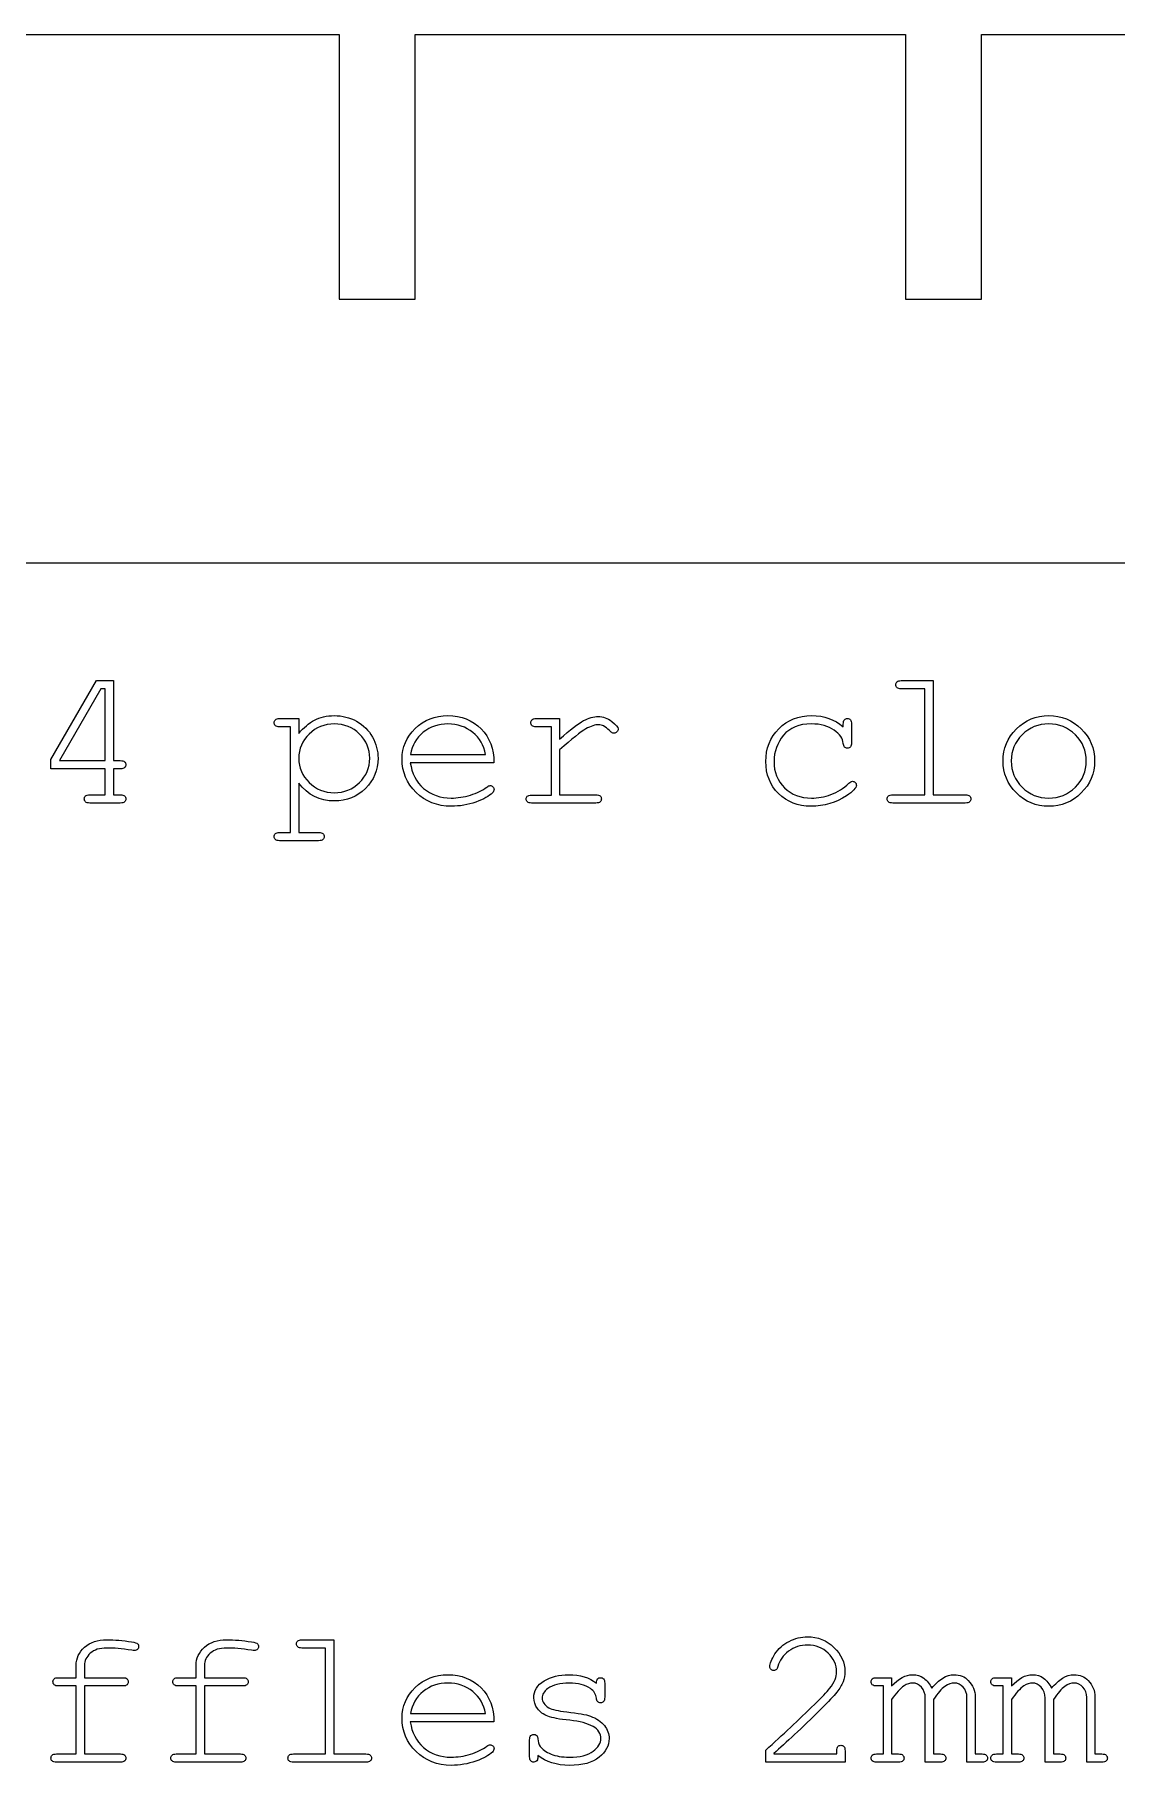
# Model space of a CAD drawing. Extents: x -1 to 217, y 141 to 272.
# Drawn here: x 53.97 to 82.63, y 142.28 to 188.12 of the extents above; entities that cross this region are included whole.
import ezdxf

# ---------------------------------------------------------------- set-up
doc = ezdxf.new("R2010")
doc.units = 0
doc.layers.add('Layer_1', color=7, linetype='CONTINUOUS')

msp = doc.modelspace()

# ---------------------------------------------------------------- linework, layer by layer
at = {"layer": 'Layer_1', "color": 1}
for p, q in [((49.056431, 188.116158), (62.045144, 188.116158)), ((62.045144, 188.116158), (62.045144, 181.110513)), ((64.056438, 181.110513), (64.056438, 188.116158)), ((64.056438, 188.116158), (77.045151, 188.116158)), ((77.045151, 188.116158), (77.045151, 181.110513)), ((79.056442, 181.110513), (79.056442, 188.116158)), ((79.056442, 188.116158), (92.045155, 188.116158)), ((62.045144, 181.110513), (63.050773, 181.110513)), ((63.050773, 181.110513), (64.056438, 181.110513)), ((77.045151, 181.110513), (78.050779, 181.110513)), ((78.050779, 181.110513), (79.056442, 181.110513)), ((213.050792, 174.116157), (3.050788, 174.116157))]:
    msp.add_line(p, q, dxfattribs=at)
at = {"layer": 'Layer_1', "color": 7}
for p, q in [((54.403725, 168.92371), (55.610369, 171.008854)), ((55.610369, 171.008854), (56.062539, 171.008854)), ((56.062539, 171.008854), (56.062539, 168.89012)), ((76.93102, 171.008854), (77.773358, 171.008854)), ((77.773358, 171.008854), (77.773358, 167.983198)), ((55.729227, 170.789229), (54.6311, 168.89012)), ((55.842913, 170.789229), (55.729227, 170.789229)), ((55.842913, 168.89012), (55.842913, 170.789229)), ((77.556319, 170.789229), (76.931034, 170.789229)), ((77.556319, 167.983198), (77.556319, 170.789229)), ((60.461755, 170.003747), (60.970768, 170.003747)), ((60.753725, 169.784122), (60.461755, 169.784122)), ((60.753725, 166.985843), (60.753725, 169.784122)), ((60.970768, 170.003747), (60.970768, 169.608422)), ((67.661819, 169.784122), (67.261328, 169.784122)), ((67.261349, 170.003747), (67.878873, 170.003747)), ((67.661819, 167.975447), (67.661819, 169.784122)), ((67.878873, 170.003747), (67.878873, 169.455977)), ((75.394175, 169.784122), (75.394175, 169.856469)), ((75.394182, 169.784122), (75.394175, 169.784122)), ((75.613808, 169.856469), (75.613808, 169.365543)), ((67.87889, 169.171756), (67.87889, 167.983199)), ((54.403725, 168.673079), (54.403725, 168.92371)), ((54.6311, 168.89012), (55.842913, 168.89012)), ((56.062539, 168.89012), (56.243408, 168.89012)), ((62.851789, 168.952132), (62.851789, 168.952132)), ((66.137893, 168.833276), (63.926142, 168.833276)), ((63.928725, 169.052901), (65.918268, 169.052901)), ((66.137897, 168.833276), (66.137893, 168.833276)), ((81.832024, 168.879785), (81.832024, 168.879785)), ((82.051649, 168.879785), (82.051649, 168.879785)), ((55.842913, 168.673079), (54.403725, 168.673079)), ((55.842913, 167.983198), (55.842913, 168.673079)), ((56.243408, 168.673079), (56.062539, 168.673079)), ((56.062539, 168.673079), (56.062539, 167.983198)), ((60.970768, 168.293257), (60.970768, 166.985843)), ((55.437254, 167.983198), (55.842913, 167.983198)), ((56.243408, 167.766157), (55.437254, 167.766157)), ((56.062539, 167.983198), (56.243408, 167.983198)), ((67.137306, 167.975447), (67.661819, 167.975447)), ((68.840055, 167.766157), (67.137316, 167.766157)), ((67.87889, 167.983199), (68.840072, 167.983199)), ((76.703658, 167.983198), (77.556319, 167.983198)), ((78.626018, 167.766157), (76.703658, 167.766157)), ((77.773358, 167.983198), (78.626018, 167.983198)), ((60.461755, 166.985843), (60.753725, 166.985843)), ((60.970768, 166.985843), (61.497867, 166.985843)), ((61.497867, 166.768802), (60.461755, 166.768802)), ((61.05602, 145.608854), (61.898358, 145.608854)), ((61.681319, 145.389229), (61.056034, 145.389229)), ((61.681319, 142.583198), (61.681319, 145.389229)), ((61.898358, 145.608854), (61.898358, 142.583198)), ((55.075519, 144.603747), (55.075519, 144.931893)), ((55.295141, 144.931893), (55.295141, 144.603747)), ((58.250519, 144.603747), (58.250519, 144.931893)), ((58.470141, 144.931893), (58.470141, 144.603747)), ((54.605263, 144.603747), (55.075519, 144.603747)), ((55.075519, 144.384122), (54.605263, 144.384122)), ((55.075519, 142.583198), (55.075519, 144.384122)), ((55.295141, 144.603747), (56.310584, 144.603747)), ((55.295145, 144.384122), (55.295145, 142.583198)), ((56.310584, 144.384122), (55.295145, 144.384122)), ((57.780263, 144.603747), (58.250519, 144.603747)), ((58.250519, 144.384122), (57.780263, 144.384122)), ((58.250519, 142.583198), (58.250519, 144.384122)), ((58.470141, 144.603747), (59.485584, 144.603747)), ((58.470145, 144.384122), (58.470145, 142.583198)), ((59.485584, 144.384122), (58.470145, 144.384122)), ((68.855524, 144.461637), (68.855556, 144.461637)), ((69.075188, 144.456469), (69.075188, 144.084399)), ((76.27474, 144.603747), (76.675235, 144.603747)), ((76.458192, 144.384122), (76.27474, 144.384122)), ((76.458192, 142.583198), (76.458192, 144.384122)), ((76.675235, 144.603747), (76.675235, 144.384122)), ((79.44974, 144.603747), (79.850235, 144.603747)), ((79.633192, 144.384122), (79.44974, 144.384122)), ((79.633192, 142.583198), (79.633192, 144.384122)), ((79.850235, 144.603747), (79.850235, 144.384122)), ((76.675235, 144.022387), (76.675235, 142.583198)), ((77.566651, 142.366157), (77.566651, 144.063728)), ((77.786277, 144.022387), (77.786277, 142.583198)), ((78.669946, 142.366157), (78.669946, 144.079231)), ((78.886986, 144.099902), (78.886986, 142.583198)), ((79.850235, 144.022387), (79.850235, 142.583198)), ((80.741651, 142.366157), (80.741651, 144.063728)), ((80.961277, 144.022387), (80.961277, 142.583198)), ((81.844946, 142.366157), (81.844946, 144.079231)), ((82.061986, 144.099902), (82.061986, 142.583198)), ((63.928725, 143.652901), (65.918268, 143.652901)), ((66.137893, 143.433276), (63.926142, 143.433276)), ((66.137897, 143.433276), (66.137893, 143.433276)), ((54.551002, 142.583198), (55.075519, 142.583198)), ((55.295145, 142.583198), (56.248572, 142.583198)), ((57.726002, 142.583198), (58.250519, 142.583198)), ((58.470145, 142.583198), (59.423572, 142.583198)), ((60.828658, 142.583198), (61.681319, 142.583198)), ((61.898358, 142.583198), (62.751018, 142.583198)), ((67.085634, 142.510851), (67.085634, 142.957853)), ((73.342628, 142.366157), (73.342628, 142.686551)), ((73.554513, 142.598702), (73.554496, 142.583198)), ((73.554496, 142.583198), (75.22106, 142.583198)), ((75.22106, 142.583198), (75.22106, 142.668465)), ((75.440693, 142.668465), (75.440693, 142.366157)), ((76.27474, 142.583198), (76.458192, 142.583198)), ((76.675235, 142.583198), (76.858686, 142.583198)), ((77.786277, 142.583198), (77.967146, 142.583198)), ((78.886986, 142.583198), (79.070437, 142.583198)), ((79.44974, 142.583198), (79.633192, 142.583198)), ((79.850235, 142.583198), (80.033686, 142.583198)), ((80.961277, 142.583198), (81.142146, 142.583198)), ((82.061986, 142.583198), (82.245437, 142.583198)), ((56.248572, 142.366157), (54.551002, 142.366157)), ((59.423572, 142.366157), (57.726002, 142.366157)), ((62.751018, 142.366157), (60.828658, 142.366157)), ((75.440693, 142.366157), (73.342628, 142.366157)), ((76.858686, 142.366157), (76.27474, 142.366157)), ((77.967146, 142.366157), (77.566651, 142.366157)), ((79.070437, 142.366157), (78.669946, 142.366157)), ((80.033686, 142.366157), (79.44974, 142.366157)), ((81.142146, 142.366157), (80.741651, 142.366157)), ((82.245437, 142.366157), (81.844946, 142.366157))]:
    msp.add_line(p, q, dxfattribs=at)
for points in [[(76.783746, 170.900333), (76.783742, 170.931336), (76.794929, 170.957174), (76.81733, 170.977848)], [(76.81733, 170.977848), (76.839732, 170.998515), (76.87762, 171.00885), (76.93102, 171.008854)], [(76.818635, 170.820235), (76.795387, 170.840902), (76.783746, 170.867602), (76.783746, 170.900333)], [(76.931034, 170.789229), (76.879356, 170.789226), (76.841891, 170.799561), (76.818635, 170.820235)], [(61.386763, 169.962406), (61.534898, 170.041641), (61.709738, 170.081259), (61.911277, 170.081262)], [(61.911277, 170.081262), (62.124873, 170.081259), (62.322104, 170.031305), (62.502973, 169.9314)], [(64.056628, 169.742781), (64.290033, 169.968432), (64.578989, 170.081259), (64.923502, 170.081262)], [(64.923502, 170.081262), (65.278343, 170.081259), (65.570316, 169.965418), (65.799417, 169.733738)], [(68.513199, 169.948195), (68.653587, 170.021401), (68.783208, 170.058005), (68.902066, 170.058007)], [(68.902066, 170.058007), (69.031253, 170.058005), (69.151402, 170.014511), (69.262509, 169.927524)], [(73.687567, 169.735029), (73.917529, 169.965849), (74.207346, 170.081259), (74.557023, 170.081262)], [(74.557023, 170.081262), (74.889474, 170.081259), (75.168528, 169.982213), (75.394182, 169.784122)], [(79.979426, 169.72857), (80.215413, 169.963696), (80.502218, 170.081259), (80.839836, 170.081262)], [(80.839836, 170.081262), (81.174009, 170.081259), (81.459522, 169.964126), (81.696374, 169.729862)], [(60.317063, 169.895227), (60.317063, 169.92623), (60.328246, 169.952069), (60.350648, 169.972741)], [(60.350648, 169.815128), (60.328246, 169.835797), (60.317063, 169.862496), (60.317063, 169.895227)], [(60.350648, 169.972741), (60.373049, 169.993409), (60.410077, 170.003745), (60.461755, 170.003747)], [(60.461755, 169.784122), (60.410077, 169.78412), (60.373042, 169.794455), (60.350648, 169.815128)], [(60.970768, 169.608422), (61.099958, 169.765172), (61.238621, 169.883167), (61.386763, 169.962406)], [(61.24465, 169.592919), (61.062059, 169.413773), (60.970768, 169.200177), (60.970768, 168.952132)], [(61.913863, 169.861637), (61.650309, 169.861635), (61.427241, 169.772062), (61.24465, 169.592919)], [(62.579194, 169.594211), (62.397464, 169.772493), (62.175687, 169.861635), (61.913863, 169.861637)], [(62.502973, 169.9314), (62.683839, 169.83149), (62.823796, 169.692395), (62.922842, 169.514113)], [(62.851789, 168.952132), (62.851786, 169.2019), (62.760921, 169.415926), (62.579194, 169.594211)], [(63.70652, 168.931461), (63.70652, 169.246686), (63.823223, 169.517125), (64.056628, 169.742781)], [(64.26979, 169.639428), (64.087199, 169.491287), (63.97351, 169.295778), (63.928725, 169.052901)], [(64.923498, 169.861637), (64.670281, 169.861635), (64.452377, 169.787565), (64.26979, 169.639428)], [(65.578497, 169.636844), (65.395042, 169.786704), (65.176711, 169.861635), (64.923498, 169.861637)], [(65.918268, 169.052901), (65.875201, 169.292333), (65.761945, 169.486981), (65.578497, 169.636844)], [(65.799417, 169.733738), (66.028511, 169.502053), (66.14134, 169.2019), (66.137897, 168.833276)], [(67.11664, 169.895227), (67.11664, 169.92623), (67.1274, 169.952068), (67.148954, 169.972741)], [(67.150224, 169.815128), (67.127823, 169.835797), (67.11664, 169.862496), (67.11664, 169.895227)], [(67.148954, 169.972741), (67.170474, 169.993409), (67.207949, 170.003745), (67.261349, 170.003747)], [(67.261328, 169.784122), (67.20965, 169.78412), (67.172615, 169.794455), (67.150224, 169.815128)], [(67.878873, 169.455977), (68.16137, 169.710912), (68.372811, 169.874984), (68.513199, 169.948195)], [(68.572645, 169.727278), (68.439147, 169.651484), (68.207894, 169.46631), (67.87889, 169.171756)], [(68.915002, 169.840966), (68.82026, 169.840964), (68.70614, 169.803068), (68.572645, 169.727278)], [(69.046779, 169.807377), (69.00199, 169.829768), (68.958062, 169.840964), (68.915002, 169.840966)], [(69.204389, 169.683353), (69.1441, 169.74364), (69.09156, 169.784981), (69.046779, 169.807377)], [(69.271569, 169.625217), (69.259504, 169.631244), (69.237102, 169.650623), (69.204389, 169.683353)], [(69.262509, 169.927524), (69.37361, 169.840534), (69.429162, 169.774646), (69.429165, 169.729862)], [(69.315493, 169.616174), (69.298278, 169.616172), (69.283637, 169.619186), (69.271569, 169.625217)], [(69.396886, 169.648472), (69.375367, 169.626938), (69.34822, 169.616172), (69.315493, 169.616174)], [(69.429165, 169.729862), (69.429162, 169.697132), (69.418405, 169.670001), (69.396886, 169.648472)], [(73.342628, 168.864282), (73.342628, 169.213957), (73.457609, 169.504206), (73.687567, 169.735029)], [(74.544115, 169.861637), (74.221997, 169.861635), (73.977395, 169.760866), (73.810309, 169.55933)], [(75.152607, 169.696272), (75.001879, 169.806513), (74.79905, 169.861635), (74.544115, 169.861637)], [(75.394193, 169.347456), (75.383857, 169.469756), (75.303328, 169.586027), (75.152607, 169.696272)], [(75.394175, 169.856469), (75.394172, 169.909866), (75.404512, 169.947762), (75.425184, 169.970157)], [(75.425184, 169.970157), (75.445857, 169.992548), (75.471691, 170.003745), (75.5027, 170.003747)], [(75.5027, 170.003747), (75.535438, 170.003745), (75.562126, 169.992548), (75.582798, 169.970157)], [(75.582798, 169.970157), (75.603471, 169.947762), (75.613808, 169.909866), (75.613808, 169.856469)], [(79.625441, 168.879785), (79.625441, 169.210512), (79.743435, 169.49344), (79.979426, 169.72857)], [(80.837254, 169.861637), (80.561647, 169.861635), (80.326947, 169.765603), (80.133163, 169.573541)], [(81.541346, 169.574833), (81.347558, 169.766033), (81.112862, 169.861635), (80.837254, 169.861637)], [(81.696374, 169.729862), (81.933222, 169.495594), (82.051649, 169.212235), (82.051649, 168.879785)], [(62.922842, 169.514113), (63.021888, 169.335828), (63.071411, 169.148501), (63.071415, 168.952132)], [(73.810309, 169.55933), (73.643223, 169.35779), (73.559678, 169.126969), (73.559681, 168.866866)], [(75.429083, 169.247979), (75.409257, 169.267787), (75.39765, 169.300946), (75.394193, 169.347456)], [(75.502721, 169.218265), (75.473441, 169.218264), (75.448888, 169.228168), (75.429083, 169.247979)], [(75.581528, 169.251855), (75.561702, 169.22946), (75.535445, 169.218264), (75.502721, 169.218265)], [(75.613808, 169.365543), (75.612044, 169.312143), (75.601319, 169.274247), (75.581528, 169.251855)], [(80.133163, 169.573541), (79.939375, 169.381475), (79.842481, 169.150223), (79.842484, 168.879785)], [(81.832024, 168.879785), (81.832024, 169.151946), (81.73513, 169.383628), (81.541346, 169.574833)], [(56.243408, 168.89012), (56.296804, 168.890119), (56.3347, 168.880214), (56.357094, 168.860406)], [(56.357094, 168.704085), (56.334693, 168.683413), (56.296804, 168.673078), (56.243408, 168.673079)], [(56.357094, 168.860406), (56.379495, 168.840596), (56.390678, 168.814327), (56.390678, 168.781599)], [(56.390678, 168.781599), (56.390675, 168.750593), (56.37946, 168.724754), (56.357094, 168.704085)], [(60.970768, 168.952132), (60.970768, 168.702361), (61.062059, 168.487904), (61.24465, 168.30876)], [(62.577903, 168.307468), (62.76049, 168.485751), (62.851786, 168.700639), (62.851789, 168.952132)], [(63.071415, 168.952132), (63.071411, 168.64035), (62.959877, 168.373786), (62.736808, 168.152439)], [(64.079883, 168.046502), (63.830973, 168.290242), (63.70652, 168.585228), (63.70652, 168.931461)], [(63.926142, 168.833276), (63.964038, 168.5525), (64.081601, 168.326416), (64.278832, 168.155023)], [(73.679816, 168.015496), (73.455023, 168.238566), (73.342628, 168.521494), (73.342628, 168.864282)], [(73.559681, 168.866866), (73.559678, 168.586089), (73.651834, 168.354407), (73.83615, 168.171818)], [(79.979426, 168.033583), (79.743435, 168.26871), (79.625441, 168.550777), (79.625441, 168.879785)], [(79.842484, 168.879785), (79.842481, 168.611066), (79.939375, 168.380245), (80.133163, 168.18732)], [(81.541346, 168.186028), (81.73513, 168.378092), (81.832024, 168.609344), (81.832024, 168.879785)], [(82.051649, 168.879785), (82.051649, 168.549055), (81.933222, 168.266557), (81.696374, 168.032291)], [(61.913863, 167.820418), (61.526287, 167.820418), (61.211923, 167.978031), (60.970768, 168.293257)], [(61.24465, 168.30876), (61.427241, 168.129615), (61.650309, 168.040042), (61.913863, 168.040043)], [(61.913863, 168.040043), (62.173966, 168.040042), (62.395313, 168.129184), (62.577903, 168.307468)], [(65.954442, 168.189904), (65.987179, 168.215742), (66.015589, 168.228661), (66.039708, 168.228662)], [(66.039708, 168.228662), (66.06726, 168.228661), (66.091383, 168.217895), (66.112056, 168.196364)], [(75.067341, 167.99095), (75.242177, 168.052962), (75.400218, 168.152869), (75.541471, 168.290673)], [(75.740416, 168.238997), (75.740413, 168.164927), (75.653425, 168.071048), (75.479449, 167.95736)], [(75.541471, 168.290673), (75.577641, 168.325124), (75.609507, 168.342349), (75.637073, 168.34235)], [(75.637073, 168.34235), (75.666354, 168.342349), (75.6909, 168.332445), (75.710712, 168.312636)], [(75.710712, 168.312636), (75.730503, 168.292826), (75.740416, 168.26828), (75.740416, 168.238997)], [(55.28998, 167.874678), (55.28998, 167.907406), (55.301163, 167.933675), (55.323564, 167.953485)], [(55.323564, 167.797163), (55.301163, 167.817834), (55.28998, 167.843672), (55.28998, 167.874678)], [(55.323564, 167.953485), (55.345966, 167.973294), (55.383854, 167.983198), (55.437254, 167.983198)], [(55.437254, 167.766157), (55.383854, 167.766157), (55.345959, 167.776493), (55.323564, 167.797163)], [(56.243408, 167.983198), (56.296804, 167.983198), (56.3347, 167.973293), (56.357094, 167.953484)], [(56.357094, 167.797163), (56.3347, 167.776493), (56.296804, 167.766157), (56.243408, 167.766157)], [(56.357094, 167.953484), (56.379495, 167.933675), (56.390678, 167.907406), (56.390678, 167.874678)], [(56.390678, 167.874678), (56.390675, 167.843672), (56.37946, 167.817834), (56.357094, 167.797163)], [(62.736808, 168.152439), (62.513736, 167.931091), (62.23942, 167.820418), (61.913863, 167.820418)], [(65.01135, 167.680891), (64.639279, 167.680891), (64.328789, 167.802762), (64.079883, 168.046502)], [(64.278832, 168.155023), (64.476063, 167.983629), (64.720234, 167.897932), (65.011347, 167.897932)], [(65.011347, 167.897932), (65.173265, 167.897932), (65.342937, 167.924632), (65.520359, 167.978031)], [(65.661181, 167.793288), (65.450167, 167.718357), (65.233558, 167.680891), (65.01135, 167.680891)], [(65.520359, 167.978031), (65.697778, 168.03143), (65.842474, 168.102054), (65.954442, 168.189904)], [(66.101723, 168.034875), (66.019039, 167.948747), (65.872192, 167.868218), (65.661181, 167.793288)], [(66.143065, 168.120141), (66.143061, 168.090857), (66.129271, 168.062435), (66.101723, 168.034875)], [(66.112056, 168.196364), (66.132728, 168.174832), (66.143065, 168.149424), (66.143065, 168.120141)], [(66.992628, 167.872094), (66.992628, 167.901377), (67.003388, 167.925924), (67.024907, 167.945733)], [(67.026212, 167.795871), (67.003811, 167.815681), (66.992628, 167.841088), (66.992628, 167.872094)], [(67.024907, 167.945733), (67.046426, 167.965542), (67.083906, 167.975447), (67.137306, 167.975447)], [(67.137316, 167.766157), (67.085638, 167.766157), (67.048603, 167.776062), (67.026212, 167.795871)], [(68.953758, 167.797163), (68.931346, 167.776493), (68.893451, 167.766157), (68.840055, 167.766157)], [(68.840072, 167.983199), (68.893469, 167.983198), (68.931364, 167.973294), (68.953758, 167.953485)], [(68.953758, 167.953485), (68.97616, 167.933675), (68.987343, 167.907406), (68.987343, 167.874678)], [(68.987343, 167.874678), (68.987339, 167.843672), (68.976124, 167.817834), (68.953758, 167.797163)], [(74.541522, 167.680891), (74.191842, 167.680891), (73.90461, 167.792426), (73.679816, 168.015496)], [(73.83615, 168.171818), (74.020459, 167.989227), (74.259032, 167.897932), (74.551869, 167.897932)], [(75.479449, 167.95736), (75.198673, 167.773048), (74.886031, 167.680891), (74.541522, 167.680891)], [(74.551869, 167.897932), (74.720677, 167.897932), (74.892501, 167.928938), (75.067341, 167.99095)], [(76.558966, 167.874678), (76.558966, 167.907406), (76.570149, 167.933675), (76.592551, 167.953485)], [(76.592551, 167.797163), (76.570149, 167.817834), (76.558966, 167.843672), (76.558966, 167.874678)], [(76.592551, 167.953485), (76.614952, 167.973294), (76.65198, 167.983198), (76.703658, 167.983198)], [(76.703658, 167.766157), (76.65198, 167.766157), (76.614945, 167.776493), (76.592551, 167.797163)], [(78.626018, 167.983198), (78.679415, 167.983198), (78.717314, 167.973294), (78.739708, 167.953485)], [(78.739708, 167.797163), (78.717314, 167.776493), (78.679415, 167.766157), (78.626018, 167.766157)], [(78.739708, 167.953485), (78.762109, 167.933675), (78.773292, 167.907406), (78.773292, 167.874678)], [(78.773292, 167.874678), (78.773292, 167.843672), (78.762109, 167.817834), (78.739708, 167.797163)], [(80.839836, 167.680891), (80.502218, 167.680891), (80.215413, 167.798455), (79.979426, 168.033583)], [(80.133163, 168.18732), (80.326947, 167.994395), (80.561647, 167.897932), (80.837254, 167.897932)], [(80.837254, 167.897932), (81.112862, 167.897932), (81.347558, 167.993964), (81.541346, 168.186028)], [(81.696374, 168.032291), (81.459522, 167.798025), (81.174009, 167.680891), (80.839836, 167.680891)], [(60.317063, 166.877323), (60.317063, 166.910052), (60.328246, 166.936321), (60.350648, 166.956129)], [(60.350648, 166.798516), (60.328246, 166.818326), (60.317063, 166.844595), (60.317063, 166.877323)], [(60.350648, 166.956129), (60.373049, 166.975939), (60.410077, 166.985844), (60.461755, 166.985843)], [(61.497867, 166.985843), (61.549542, 166.985844), (61.586577, 166.975939), (61.608971, 166.956129)], [(61.608971, 166.956129), (61.631372, 166.936321), (61.642555, 166.910052), (61.642555, 166.877323)], [(61.642555, 166.877323), (61.642555, 166.846318), (61.631372, 166.82048), (61.608971, 166.799808)], [(60.461755, 166.768802), (60.410077, 166.768803), (60.373042, 166.778708), (60.350648, 166.798516)], [(61.608971, 166.799808), (61.586569, 166.779138), (61.549542, 166.768803), (61.497867, 166.768802)], [(55.075519, 144.931893), (55.075519, 145.11448), (55.149589, 145.272954), (55.297727, 145.407316)], [(55.297727, 145.407316), (55.445865, 145.541671), (55.642236, 145.608851), (55.886838, 145.608854)], [(55.886834, 145.389229), (55.697354, 145.389226), (55.551367, 145.342717), (55.448878, 145.249703)], [(56.54571, 145.329801), (56.285604, 145.369417), (56.065978, 145.389226), (55.886834, 145.389229)], [(55.886838, 145.608854), (56.091819, 145.608851), (56.310584, 145.589903), (56.543131, 145.55201)], [(56.543131, 145.55201), (56.630977, 145.538226), (56.683946, 145.521862), (56.702037, 145.502917)], [(56.615472, 145.322049), (56.601678, 145.322047), (56.578437, 145.324632), (56.54571, 145.329801)], [(56.698156, 145.351764), (56.677483, 145.331951), (56.649921, 145.322047), (56.615472, 145.322049)], [(56.729165, 145.427986), (56.729162, 145.396978), (56.718829, 145.37157), (56.698156, 145.351764)], [(56.702037, 145.502917), (56.720134, 145.483966), (56.729165, 145.458989), (56.729165, 145.427986)], [(58.250519, 144.931893), (58.250519, 145.11448), (58.324589, 145.272954), (58.472727, 145.407316)], [(58.472727, 145.407316), (58.620865, 145.541671), (58.817236, 145.608851), (59.061838, 145.608854)], [(59.061834, 145.389229), (58.872354, 145.389226), (58.726367, 145.342717), (58.623878, 145.249703)], [(59.72071, 145.329801), (59.460604, 145.369417), (59.240978, 145.389226), (59.061834, 145.389229)], [(59.061838, 145.608854), (59.266819, 145.608851), (59.485584, 145.589903), (59.718131, 145.55201)], [(59.718131, 145.55201), (59.805977, 145.538226), (59.858946, 145.521862), (59.877037, 145.502917)], [(59.790472, 145.322049), (59.776678, 145.322047), (59.753437, 145.324632), (59.72071, 145.329801)], [(59.873156, 145.351764), (59.852483, 145.331951), (59.824921, 145.322047), (59.790472, 145.322049)], [(59.904165, 145.427986), (59.904162, 145.396978), (59.893829, 145.37157), (59.873156, 145.351764)], [(59.877037, 145.502917), (59.895134, 145.483966), (59.904165, 145.458989), (59.904165, 145.427986)], [(60.908746, 145.500333), (60.908742, 145.531336), (60.919929, 145.557174), (60.94233, 145.577848)], [(60.943635, 145.420235), (60.920387, 145.440902), (60.908746, 145.467602), (60.908746, 145.500333)], [(60.94233, 145.577848), (60.964732, 145.598515), (61.00262, 145.60885), (61.05602, 145.608854)], [(61.056034, 145.389229), (61.004356, 145.389226), (60.966891, 145.399561), (60.943635, 145.420235)], [(73.584228, 145.231616), (73.674659, 145.372862), (73.799542, 145.483966), (73.958881, 145.564929)], [(73.947243, 145.303963), (73.800826, 145.195439), (73.706084, 145.061081), (73.663021, 144.900886)], [(74.451087, 145.466743), (74.261607, 145.46674), (74.093656, 145.41248), (73.947243, 145.303963)], [(73.958881, 145.564929), (74.118213, 145.645885), (74.281426, 145.686365), (74.448516, 145.686369)], [(74.448516, 145.686369), (74.718952, 145.686365), (74.951496, 145.592486), (75.146148, 145.404732)], [(74.993691, 145.252286), (74.843828, 145.395255), (74.662959, 145.46674), (74.451087, 145.466743)], [(75.146148, 145.404732), (75.340793, 145.216971), (75.438117, 145.004237), (75.438117, 144.766528)], [(55.448878, 145.249703), (55.346386, 145.156682), (55.295138, 145.050746), (55.295141, 144.931893)], [(58.623878, 145.249703), (58.521386, 145.156682), (58.470138, 145.050746), (58.470141, 144.931893)], [(73.448574, 144.895719), (73.448574, 144.978399), (73.493793, 145.090364), (73.584228, 145.231616)], [(73.478278, 144.824664), (73.458487, 144.844471), (73.448574, 144.868156), (73.448574, 144.895719)], [(73.663021, 144.900886), (73.652684, 144.859543), (73.639773, 144.832843), (73.624264, 144.820788)], [(75.218481, 144.758776), (75.218481, 144.944809), (75.143551, 145.109312), (74.993691, 145.252286)], [(54.460575, 144.495227), (54.460571, 144.52623), (54.471758, 144.552068), (54.494159, 144.572741)], [(54.494159, 144.415128), (54.471758, 144.435797), (54.460575, 144.462496), (54.460575, 144.495227)], [(54.494159, 144.572741), (54.516561, 144.593409), (54.553588, 144.603745), (54.605263, 144.603747)], [(54.605263, 144.384122), (54.553588, 144.38412), (54.516554, 144.394455), (54.494159, 144.415128)], [(56.310584, 144.603747), (56.362255, 144.603745), (56.39929, 144.59341), (56.421688, 144.572741)], [(56.421688, 144.415128), (56.399286, 144.394456), (56.362255, 144.38412), (56.310584, 144.384122)], [(56.421688, 144.572741), (56.444089, 144.552068), (56.455272, 144.525369), (56.455272, 144.492643)], [(56.455272, 144.492643), (56.455272, 144.461635), (56.444089, 144.435797), (56.421688, 144.415128)], [(57.635575, 144.495227), (57.635571, 144.52623), (57.646758, 144.552068), (57.669159, 144.572741)], [(57.669159, 144.415128), (57.646758, 144.435797), (57.635575, 144.462496), (57.635575, 144.495227)], [(57.669159, 144.572741), (57.691561, 144.593409), (57.728588, 144.603745), (57.780263, 144.603747)], [(57.780263, 144.384122), (57.728588, 144.38412), (57.691554, 144.394455), (57.669159, 144.415128)], [(59.485584, 144.603747), (59.537255, 144.603745), (59.57429, 144.59341), (59.596688, 144.572741)], [(59.596688, 144.415128), (59.574286, 144.394456), (59.537255, 144.38412), (59.485584, 144.384122)], [(59.596688, 144.572741), (59.619089, 144.552068), (59.630272, 144.525369), (59.630272, 144.492643)], [(59.630272, 144.492643), (59.630272, 144.461635), (59.619089, 144.435797), (59.596688, 144.415128)], [(64.056628, 144.342781), (64.290033, 144.568432), (64.578989, 144.681259), (64.923502, 144.681262)], [(64.923498, 144.461637), (64.670281, 144.461635), (64.452377, 144.387565), (64.26979, 144.239428)], [(65.578497, 144.236844), (65.395042, 144.386704), (65.176711, 144.461635), (64.923498, 144.461637)], [(64.923502, 144.681262), (65.278343, 144.681259), (65.570316, 144.565418), (65.799417, 144.333738)], [(67.19671, 144.074064), (67.19671, 144.260097), (67.288005, 144.407805), (67.470596, 144.517189)], [(67.470596, 144.517189), (67.653187, 144.626568), (67.871087, 144.681259), (68.124304, 144.681262)], [(68.134668, 144.461637), (67.891788, 144.461635), (67.703168, 144.412542), (67.568809, 144.314359)], [(68.124304, 144.681262), (68.424024, 144.681259), (68.667765, 144.608051), (68.855524, 144.461637)], [(68.695356, 144.316943), (68.554107, 144.413403), (68.367209, 144.461635), (68.134668, 144.461637)], [(68.855556, 144.461637), (68.855556, 144.511589), (68.865892, 144.547762), (68.886565, 144.570157)], [(68.886565, 144.570157), (68.907238, 144.592548), (68.933071, 144.603745), (68.964081, 144.603747)], [(68.964081, 144.603747), (68.996818, 144.603745), (69.023506, 144.592548), (69.044179, 144.570157)], [(69.044179, 144.570157), (69.064852, 144.547762), (69.075188, 144.509866), (69.075188, 144.456469)], [(73.551917, 144.79495), (73.522636, 144.794947), (73.498086, 144.804852), (73.478278, 144.824664)], [(73.624264, 144.820788), (73.603592, 144.80356), (73.579479, 144.794947), (73.551917, 144.79495)], [(75.029865, 144.316943), (75.102209, 144.406513), (75.151732, 144.48532), (75.178434, 144.553362)], [(75.178434, 144.553362), (75.205139, 144.621401), (75.218481, 144.689872), (75.218481, 144.758776)], [(75.389025, 144.491351), (75.356287, 144.407805), (75.300742, 144.31651), (75.222369, 144.217466)], [(75.438117, 144.766528), (75.438117, 144.666618), (75.421748, 144.574892), (75.389025, 144.491351)], [(76.130052, 144.495227), (76.130052, 144.52623), (76.141235, 144.552068), (76.163637, 144.572741)], [(76.163637, 144.415128), (76.141235, 144.435797), (76.130052, 144.462496), (76.130052, 144.495227)], [(76.163637, 144.572741), (76.186038, 144.593409), (76.223065, 144.603745), (76.27474, 144.603747)], [(76.27474, 144.384122), (76.223065, 144.38412), (76.186031, 144.394455), (76.163637, 144.415128)], [(76.675235, 144.384122), (76.859547, 144.582213), (77.04472, 144.681259), (77.230758, 144.681262)], [(77.005964, 144.386706), (76.900886, 144.31608), (76.790646, 144.19464), (76.675235, 144.022387)], [(77.235922, 144.461637), (77.158406, 144.461635), (77.081755, 144.436658), (77.005964, 144.386706)], [(77.230758, 144.681262), (77.342722, 144.681259), (77.440907, 144.651545), (77.525313, 144.59212)], [(77.464593, 144.349241), (77.396549, 144.424169), (77.320328, 144.461635), (77.235922, 144.461637)], [(77.525313, 144.59212), (77.609715, 144.53269), (77.680341, 144.442687), (77.737184, 144.32211)], [(77.737184, 144.32211), (77.833648, 144.442687), (77.931399, 144.53269), (78.030448, 144.59212)], [(78.030448, 144.59212), (78.129494, 144.651545), (78.22897, 144.681259), (78.328881, 144.681262)], [(78.336631, 144.461637), (78.257394, 144.461635), (78.173849, 144.431921), (78.086, 144.372495)], [(78.328881, 144.681262), (78.48563, 144.681259), (78.610514, 144.630444), (78.703534, 144.528816)], [(78.569175, 144.353116), (78.501992, 144.425461), (78.42448, 144.461635), (78.336631, 144.461637)], [(78.703534, 144.528816), (78.825832, 144.397901), (78.886982, 144.254929), (78.886986, 144.099902)], [(79.305052, 144.495227), (79.305052, 144.52623), (79.316235, 144.552068), (79.338637, 144.572741)], [(79.338637, 144.415128), (79.316235, 144.435797), (79.305052, 144.462496), (79.305052, 144.495227)], [(79.338637, 144.572741), (79.361038, 144.593409), (79.398065, 144.603745), (79.44974, 144.603747)], [(79.44974, 144.384122), (79.398065, 144.38412), (79.361031, 144.394455), (79.338637, 144.415128)], [(79.850235, 144.384122), (80.034547, 144.582213), (80.21972, 144.681259), (80.405758, 144.681262)], [(80.180964, 144.386706), (80.075886, 144.31608), (79.965646, 144.19464), (79.850235, 144.022387)], [(80.410922, 144.461637), (80.333406, 144.461635), (80.256755, 144.436658), (80.180964, 144.386706)], [(80.405758, 144.681262), (80.517722, 144.681259), (80.615907, 144.651545), (80.700313, 144.59212)], [(80.639593, 144.349241), (80.571549, 144.424169), (80.495328, 144.461635), (80.410922, 144.461637)], [(80.700313, 144.59212), (80.784715, 144.53269), (80.855341, 144.442687), (80.912184, 144.32211)], [(80.912184, 144.32211), (81.008648, 144.442687), (81.106399, 144.53269), (81.205448, 144.59212)], [(81.205448, 144.59212), (81.304494, 144.651545), (81.40397, 144.681259), (81.503881, 144.681262)], [(81.511631, 144.461637), (81.432394, 144.461635), (81.348849, 144.431921), (81.261, 144.372495)], [(81.503881, 144.681262), (81.66063, 144.681259), (81.785514, 144.630444), (81.878534, 144.528816)], [(81.744175, 144.353116), (81.676992, 144.425461), (81.59948, 144.461635), (81.511631, 144.461637)], [(81.878534, 144.528816), (82.000832, 144.397901), (82.061982, 144.254929), (82.061986, 144.099902)], [(63.70652, 143.531461), (63.70652, 143.846686), (63.823223, 144.117125), (64.056628, 144.342781)], [(64.26979, 144.239428), (64.087199, 144.091287), (63.97351, 143.895778), (63.928725, 143.652901)], [(65.918268, 143.652901), (65.875201, 143.892333), (65.761945, 144.086981), (65.578497, 144.236844)], [(65.799417, 144.333738), (66.028511, 144.102053), (66.14134, 143.8019), (66.137897, 143.433276)], [(67.294895, 143.784676), (67.229441, 143.874246), (67.19671, 143.970709), (67.19671, 144.074064)], [(67.568809, 144.314359), (67.467177, 144.240287), (67.416363, 144.157605), (67.416363, 144.066312)], [(67.416363, 144.066312), (67.416363, 143.962957), (67.476653, 143.87683), (67.597233, 143.80793)], [(68.855552, 144.061144), (68.845216, 144.164495), (68.791816, 144.249761), (68.695356, 144.316943)], [(68.890442, 143.968127), (68.870616, 143.987073), (68.859009, 144.018079), (68.855552, 144.061144)], [(68.964081, 143.939705), (68.9348, 143.939703), (68.91025, 143.949177), (68.890442, 143.968127)], [(69.044179, 143.973295), (69.023506, 143.9509), (68.996808, 143.939703), (68.964081, 143.939705)], [(69.075188, 144.084399), (69.075184, 144.032721), (69.064852, 143.995686), (69.044179, 143.973295)], [(74.629371, 143.89578), (74.824016, 144.086981), (74.957514, 144.227368), (75.029865, 144.316943)], [(75.222369, 144.217466), (75.143992, 144.118418), (75.003174, 143.968987), (74.799914, 143.769173)], [(77.566651, 144.063728), (77.566651, 144.179137), (77.532644, 144.274308), (77.464593, 144.349241)], [(78.086, 144.372495), (77.998148, 144.313065), (77.898241, 144.196363), (77.786277, 144.022387)], [(78.669946, 144.079231), (78.669943, 144.189472), (78.636362, 144.280767), (78.569175, 144.353116)], [(80.741651, 144.063728), (80.741651, 144.179137), (80.707644, 144.274308), (80.639593, 144.349241)], [(81.261, 144.372495), (81.173148, 144.313065), (81.073241, 144.196363), (80.961277, 144.022387)], [(81.844946, 144.079231), (81.844943, 144.189472), (81.811362, 144.280767), (81.744175, 144.353116)], [(64.079883, 142.646502), (63.830973, 142.890242), (63.70652, 143.185228), (63.70652, 143.531461)], [(67.568781, 143.583137), (67.451648, 143.627922), (67.360353, 143.695102), (67.294895, 143.784676)], [(68.14885, 143.474617), (67.879271, 143.502177), (67.685914, 143.53835), (67.568781, 143.583137)], [(67.597233, 143.80793), (67.679913, 143.759697), (67.836666, 143.722662), (68.067489, 143.696825)], [(68.067489, 143.696825), (68.36893, 143.664096), (68.578219, 143.627061), (68.695356, 143.585721)], [(68.765093, 143.311836), (68.623841, 143.392795), (68.418425, 143.447055), (68.14885, 143.474617)], [(68.695356, 143.585721), (68.862442, 143.525431), (68.986895, 143.441887), (69.068718, 143.33509)], [(73.342628, 142.686551), (73.7836, 143.082737), (74.212514, 143.485812), (74.629371, 143.89578)], [(74.799914, 143.769173), (74.290037, 143.266188), (73.874906, 142.876031), (73.554513, 142.598702)], [(63.926142, 143.433276), (63.964038, 143.1525), (64.081601, 142.926416), (64.278832, 142.755023)], [(67.085634, 142.957853), (67.085634, 143.009528), (67.095547, 143.046563), (67.115338, 143.068957)], [(67.115338, 143.068957), (67.135164, 143.091349), (67.161418, 143.102546), (67.194145, 143.102547)], [(67.194145, 143.102547), (67.225154, 143.102546), (67.251419, 143.09178), (67.272952, 143.070249)], [(67.272952, 143.070249), (67.294472, 143.048716), (67.305231, 143.019864), (67.305231, 142.983691)], [(68.974382, 142.988858), (68.974378, 143.123216), (68.904616, 143.230876), (68.765093, 143.311836)], [(69.068718, 143.33509), (69.150538, 143.228292), (69.191446, 143.112881), (69.191449, 142.988858)], [(54.406314, 142.474678), (54.406314, 142.507406), (54.417497, 142.533675), (54.439898, 142.553485)], [(54.439898, 142.553485), (54.4623, 142.573294), (54.499327, 142.583198), (54.551002, 142.583198)], [(56.248572, 142.583198), (56.300247, 142.583198), (56.337282, 142.573294), (56.35968, 142.553485)], [(56.35968, 142.553485), (56.382081, 142.533675), (56.393264, 142.507406), (56.393264, 142.474678)], [(57.581314, 142.474678), (57.581314, 142.507406), (57.592497, 142.533675), (57.614898, 142.553485)], [(57.614898, 142.553485), (57.6373, 142.573294), (57.674327, 142.583198), (57.726002, 142.583198)], [(59.423572, 142.583198), (59.475247, 142.583198), (59.512282, 142.573294), (59.53468, 142.553485)], [(59.53468, 142.553485), (59.557081, 142.533675), (59.568264, 142.507406), (59.568264, 142.474678)], [(60.683966, 142.474678), (60.683966, 142.507406), (60.695149, 142.533675), (60.717551, 142.553485)], [(60.717551, 142.553485), (60.739952, 142.573294), (60.77698, 142.583198), (60.828658, 142.583198)], [(62.751018, 142.583198), (62.804415, 142.583198), (62.842314, 142.573294), (62.864708, 142.553485)], [(62.864708, 142.553485), (62.887109, 142.533675), (62.898292, 142.507406), (62.898292, 142.474678)], [(65.01135, 142.280891), (64.639279, 142.280891), (64.328789, 142.402762), (64.079883, 142.646502)], [(64.278832, 142.755023), (64.476063, 142.583629), (64.720234, 142.497932), (65.011347, 142.497932)], [(65.011347, 142.497932), (65.173265, 142.497932), (65.342937, 142.524632), (65.520359, 142.578031)], [(65.520359, 142.578031), (65.697778, 142.63143), (65.842474, 142.702054), (65.954442, 142.789904)], [(66.101723, 142.634875), (66.019039, 142.548747), (65.872192, 142.468218), (65.661181, 142.393288)], [(65.954442, 142.789904), (65.987179, 142.815742), (66.015589, 142.828661), (66.039708, 142.828662)], [(66.039708, 142.828662), (66.06726, 142.828661), (66.091383, 142.817895), (66.112056, 142.796364)], [(66.143065, 142.720141), (66.143061, 142.690857), (66.129271, 142.662435), (66.101723, 142.634875)], [(66.112056, 142.796364), (66.132728, 142.774832), (66.143065, 142.749424), (66.143065, 142.720141)], [(67.305231, 142.983691), (67.305231, 142.904453), (67.325057, 142.838135), (67.36466, 142.784737)], [(67.36466, 142.784737), (67.424946, 142.702054), (67.52098, 142.633583), (67.652756, 142.579323)], [(67.652756, 142.579323), (67.784529, 142.525062), (67.946017, 142.497932), (68.137222, 142.497932)], [(68.137222, 142.497932), (68.41972, 142.497932), (68.62987, 142.55047), (68.767675, 142.655545)], [(68.767675, 142.655545), (68.905477, 142.76062), (68.974378, 142.871725), (68.974382, 142.988858)], [(69.191449, 142.988858), (69.191446, 142.804545), (69.102736, 142.640473), (68.925317, 142.49664)], [(75.22106, 142.668465), (75.221057, 142.720141), (75.231397, 142.757175), (75.252069, 142.779569)], [(75.252069, 142.779569), (75.272742, 142.801962), (75.299437, 142.813158), (75.332168, 142.813159)], [(75.332168, 142.813159), (75.363177, 142.813158), (75.389011, 142.801962), (75.409683, 142.779569)], [(75.409683, 142.779569), (75.430356, 142.757175), (75.440693, 142.720141), (75.440693, 142.668465)], [(76.130052, 142.474678), (76.130052, 142.507406), (76.141235, 142.533675), (76.163637, 142.553485)], [(76.163637, 142.553485), (76.186038, 142.573294), (76.223065, 142.583198), (76.27474, 142.583198)], [(76.858686, 142.583198), (76.910361, 142.583198), (76.947396, 142.573294), (76.96979, 142.553485)], [(76.96979, 142.553485), (76.992192, 142.533675), (77.003375, 142.507406), (77.003375, 142.474678)], [(77.967146, 142.583198), (78.018821, 142.583198), (78.055855, 142.573294), (78.07825, 142.553485)], [(78.07825, 142.553485), (78.100651, 142.533675), (78.111834, 142.507406), (78.111834, 142.474678)], [(79.070437, 142.583198), (79.122112, 142.583198), (79.159147, 142.573294), (79.181541, 142.553485)], [(79.181541, 142.553485), (79.203942, 142.533675), (79.215125, 142.507406), (79.215125, 142.474678)], [(79.305052, 142.474678), (79.305052, 142.507406), (79.316235, 142.533675), (79.338637, 142.553485)], [(79.338637, 142.553485), (79.361038, 142.573294), (79.398065, 142.583198), (79.44974, 142.583198)], [(80.033686, 142.583198), (80.085361, 142.583198), (80.122396, 142.573294), (80.14479, 142.553485)], [(80.14479, 142.553485), (80.167192, 142.533675), (80.178375, 142.507406), (80.178375, 142.474678)], [(81.142146, 142.583198), (81.193821, 142.583198), (81.230855, 142.573294), (81.25325, 142.553485)], [(81.25325, 142.553485), (81.275651, 142.533675), (81.286834, 142.507406), (81.286834, 142.474678)], [(82.245437, 142.583198), (82.297112, 142.583198), (82.334147, 142.573294), (82.356541, 142.553485)], [(82.356541, 142.553485), (82.378942, 142.533675), (82.390125, 142.507406), (82.390125, 142.474678)], [(54.439898, 142.397163), (54.417497, 142.417834), (54.406314, 142.443672), (54.406314, 142.474678)], [(54.551002, 142.366157), (54.499327, 142.366157), (54.462293, 142.376493), (54.439898, 142.397163)], [(56.35968, 142.397163), (56.337282, 142.376493), (56.300247, 142.366157), (56.248572, 142.366157)], [(56.393264, 142.474678), (56.393261, 142.443672), (56.382081, 142.417834), (56.35968, 142.397163)], [(57.614898, 142.397163), (57.592497, 142.417834), (57.581314, 142.443672), (57.581314, 142.474678)], [(57.726002, 142.366157), (57.674327, 142.366157), (57.637293, 142.376493), (57.614898, 142.397163)], [(59.53468, 142.397163), (59.512282, 142.376493), (59.475247, 142.366157), (59.423572, 142.366157)], [(59.568264, 142.474678), (59.568261, 142.443672), (59.557081, 142.417834), (59.53468, 142.397163)], [(60.717551, 142.397163), (60.695149, 142.417834), (60.683966, 142.443672), (60.683966, 142.474678)], [(60.828658, 142.366157), (60.77698, 142.366157), (60.739945, 142.376493), (60.717551, 142.397163)], [(62.864708, 142.397163), (62.842314, 142.376493), (62.804415, 142.366157), (62.751018, 142.366157)], [(62.898292, 142.474678), (62.898292, 142.443672), (62.887109, 142.417834), (62.864708, 142.397163)], [(65.661181, 142.393288), (65.450167, 142.318357), (65.233558, 142.280891), (65.01135, 142.280891)], [(67.116643, 142.399747), (67.095971, 142.42214), (67.085634, 142.459175), (67.085634, 142.510851)], [(67.194159, 142.366157), (67.16315, 142.366157), (67.137316, 142.377354), (67.116643, 142.399747)], [(67.254876, 142.384244), (67.236792, 142.372186), (67.216554, 142.366157), (67.194159, 142.366157)], [(67.292341, 142.428169), (67.285462, 142.410944), (67.272973, 142.396302), (67.254876, 142.384244)], [(67.302677, 142.541857), (67.302677, 142.48329), (67.299149, 142.445394), (67.292341, 142.428169)], [(68.145001, 142.280891), (67.802214, 142.280891), (67.521438, 142.36788), (67.302677, 142.541857)], [(68.925317, 142.49664), (68.747891, 142.352808), (68.487788, 142.280891), (68.145001, 142.280891)], [(76.163637, 142.397163), (76.141235, 142.417834), (76.130052, 142.443672), (76.130052, 142.474678)], [(76.27474, 142.366157), (76.223065, 142.366157), (76.186031, 142.376493), (76.163637, 142.397163)], [(76.96979, 142.397163), (76.947396, 142.376493), (76.910361, 142.366157), (76.858686, 142.366157)], [(77.003375, 142.474678), (77.003375, 142.443672), (76.992192, 142.417834), (76.96979, 142.397163)], [(78.07825, 142.397163), (78.055855, 142.376493), (78.018821, 142.366157), (77.967146, 142.366157)], [(78.111834, 142.474678), (78.111834, 142.443672), (78.100651, 142.417834), (78.07825, 142.397163)], [(79.181541, 142.397163), (79.159147, 142.376493), (79.122112, 142.366157), (79.070437, 142.366157)], [(79.215125, 142.474678), (79.215122, 142.443672), (79.203907, 142.417834), (79.181541, 142.397163)], [(79.338637, 142.397163), (79.316235, 142.417834), (79.305052, 142.443672), (79.305052, 142.474678)], [(79.44974, 142.366157), (79.398065, 142.366157), (79.361031, 142.376493), (79.338637, 142.397163)], [(80.14479, 142.397163), (80.122396, 142.376493), (80.085361, 142.366157), (80.033686, 142.366157)], [(80.178375, 142.474678), (80.178375, 142.443672), (80.167192, 142.417834), (80.14479, 142.397163)], [(81.25325, 142.397163), (81.230855, 142.376493), (81.193821, 142.366157), (81.142146, 142.366157)], [(81.286834, 142.474678), (81.286834, 142.443672), (81.275651, 142.417834), (81.25325, 142.397163)], [(82.356541, 142.397163), (82.334147, 142.376493), (82.297112, 142.366157), (82.245437, 142.366157)], [(82.390125, 142.474678), (82.390122, 142.443672), (82.378907, 142.417834), (82.356541, 142.397163)]]:
    msp.add_open_spline(points, degree=3, dxfattribs=at)

doc.saveas('drawing.dxf')
